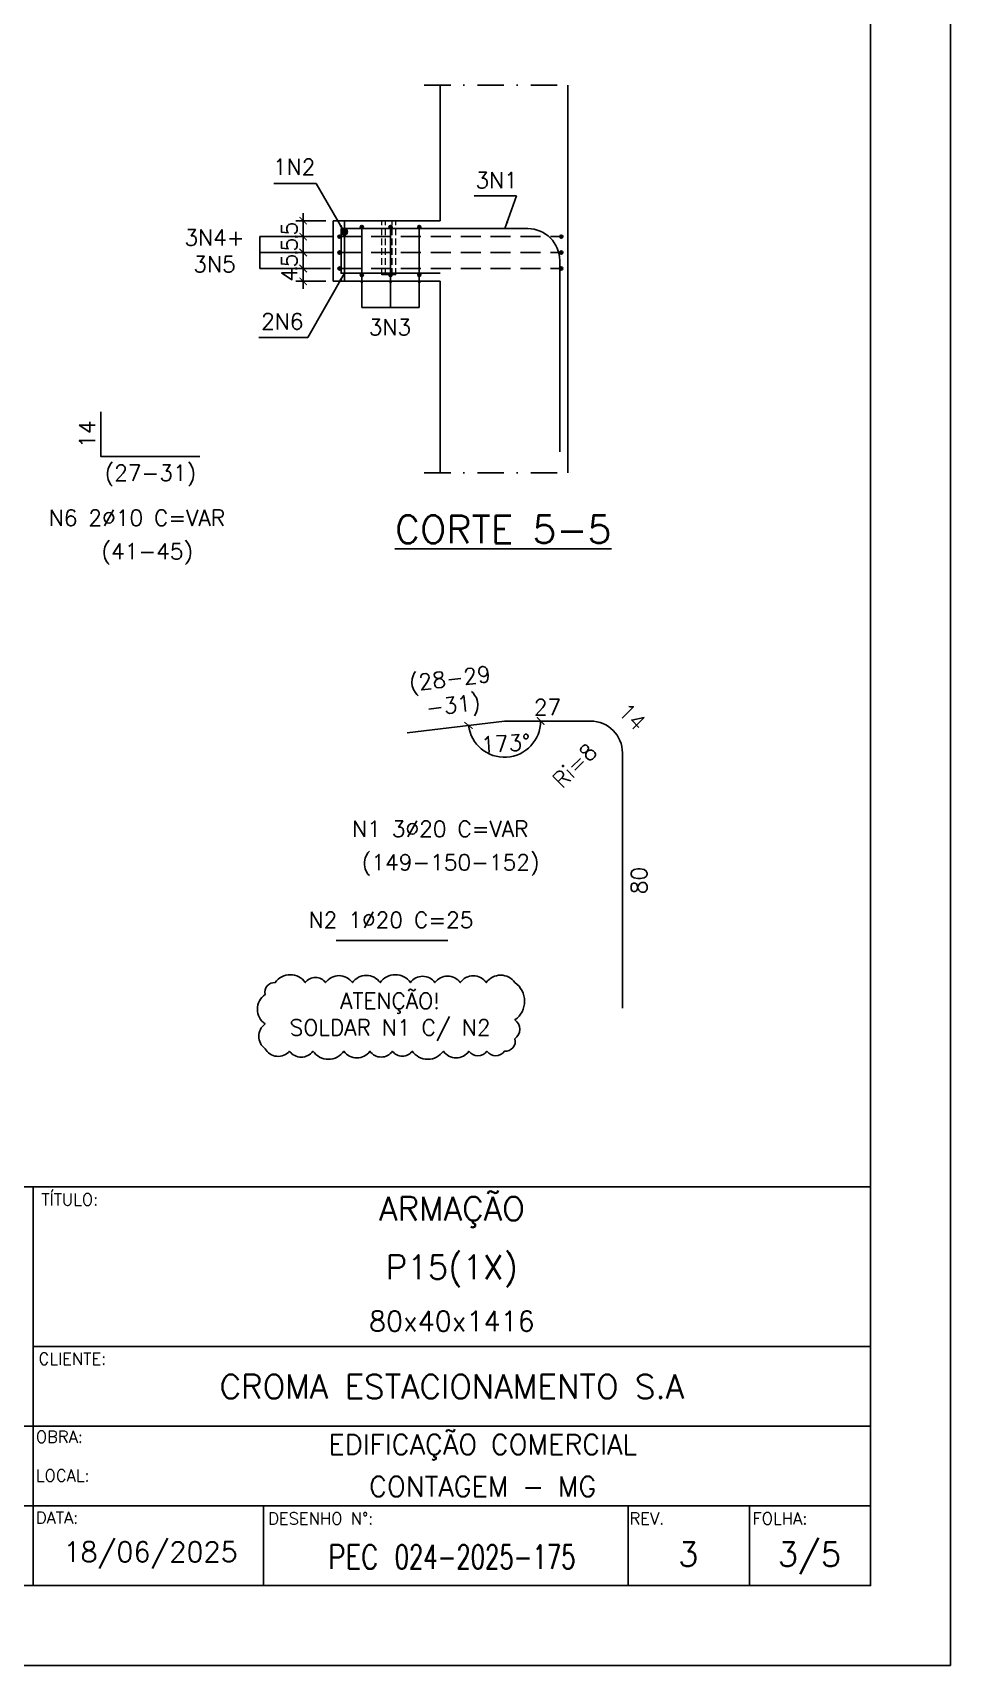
# Model space of a CAD drawing. Header units: centimetres. Extents: x 1658 to 19651, y 8082 to 11444.
# Drawn here: x 13533 to 14396, y 8294 to 9829 of the extents above; entities that cross this region are included whole.
import ezdxf
from ezdxf.enums import TextEntityAlignment as Align

# ---------------------------------------------------------------- set-up
doc = ezdxf.new("R2010")
doc.units = ezdxf.units.CM
doc.header["$LTSCALE"] = 50
doc.header["$MEASUREMENT"] = 0
doc.header["$PDMODE"] = 67
for name, pattern in [('DASHDOT', [1, 0.5, -0.25, 0, -0.25]), ('DASHED', [0.75, 0.5, -0.25]), ('HIDDEN', [0.375, 0.25, -0.125])]:
    doc.linetypes.add(name, pattern=pattern)
doc.layers.add('10 TRACEJADO', color=1, linetype='DASHED', lineweight=13)
for name, color, linetype in [('FORMATO-PRECON', 2, 'Continuous'), ('HACHURAS-PRECON', 1, 'Continuous'), ('LINHA CENTRO-PRECON', 1, 'DASHDOT'), ('LINHA-01-PRECON', 1, 'Continuous'), ('LINHA-02-PRECON', 2, 'Continuous'), ('LINHA-04-PRECON', 4, 'Continuous'), ('X1', 2, 'Continuous')]:
    doc.layers.add(name, color=color, linetype=linetype)
doc.styles.add('PRECON-ROMANS', font='romans.shx')
doc.styles.add('R60', font='ROMANS.shx', dxfattribs={"height": 2})
doc.styles.add('ROMANS', font='ROMANS.SHX', dxfattribs={"oblique": 15, "height": 3})
doc.styles.get("Standard").update_dxf_attribs({"font": 'romans.shx'})
doc.dimstyles.new('ESC50-50', dxfattribs={"dimscale": 50, "dimtxt": 0.2, "dimasz": 0.15, "dimexe": 0.15, "dimexo": 0.15, "dimgap": 0.08, "dimtad": 1, "dimdec": 1, "dimzin": 12, "dimdsep": 46, "dimtxsty": 'Standard', "dimblk": 'ARCHTICK', "dimcen": 0.09, "dimdle": 0.15, "dimclrd": 256, "dimclre": 256, "dimclrt": 2, "dimazin": 3, "dimtfac": 1, "dimtdec": 1, "dimtmove": 1, "dimatfit": 2, "dimfxl": 0.15, "dimtolj": 1, "dimtzin": 0, "dimarcsym": 0})
doc.dimstyles.new('ESC75-25', dxfattribs={"dimscale": 0, "dimtxt": 15, "dimasz": 7, "dimexe": 7, "dimexo": 7, "dimgap": 5.5, "dimtad": 1, "dimdec": 1, "dimlfac": 0.333333, "dimdsep": 46, "dimtxsty": 'Standard', "dimblk": 'ARCHTICK', "dimcen": 0.1, "dimdle": 7, "dimclrd": 256, "dimclre": 256, "dimclrt": 2, "dimadec": 0, "dimazin": 0, "dimtfac": 1, "dimtdec": 1, "dimtix": 1, "dimtmove": 2, "dimatfit": 3, "dimfxl": 1, "dimarcsym": 0})
doc.dimstyles.new('ESC75-75', dxfattribs={"dimscale": 0, "dimtxt": 15, "dimasz": 7, "dimexe": 7, "dimexo": 7, "dimgap": 5.5, "dimtad": 1, "dimdec": 1, "dimdsep": 46, "dimtxsty": 'Standard', "dimblk": 'ARCHTICK', "dimcen": 0.1, "dimdle": 7, "dimclrd": 256, "dimclre": 256, "dimclrt": 2, "dimadec": 0, "dimazin": 0, "dimtfac": 1, "dimtdec": 1, "dimtix": 1, "dimtmove": 2, "dimatfit": 3, "dimfxl": 1, "dimarcsym": 0})

# ---------------------------------------------------------------- blocks, each defined once
blk = doc.blocks.new('A$C2E607E54')
at = {"layer": 'FORMATO-PRECON'}
blk.add_lwpolyline([(0, 4200), (2970, 4200), (2970, 0), (0, 0)], close=True, dxfattribs=at)
at = {"layer": 'FORMATO-PRECON', "color": 6}
blk.add_lwpolyline([(100, 3950), (2870, 3950), (2870, 100), (100, 100)], close=True, dxfattribs=at)
blk = doc.blocks.new('CARIMBO')
at = {"layer": 'FORMATO-PRECON', "color": 6}
for p, q in [((-1050, 0), (-1050, 500)), ((-1050, 300), (0, 300)), ((-1750, 200), (0, 200)), ((-1750, 100), (0, 100)), ((-303.9, 0), (-303.9, 100)), ((-152, 0), (-152, 100))]:
    blk.add_line(p, q, dxfattribs=at)
blk.add_lwpolyline([(-1750, 500), (0, 500), (0, 0), (-1750, 0)], close=True, dxfattribs=at)
blk.add_lwpolyline([(-761.3, 0), (-761.3, 100)], dxfattribs=at)
at = {"layer": 'FORMATO-PRECON', "style": 'ROMANS'}
for s, p in [('TÍTULO:', (-1039.6, 476.7)), ('CLIENTE:', (-1043.1, 277)), ('OBRA:', (-1046.6, 179.1)), ('LOCAL:', (-1046.6, 130.5)), ('DATA:', (-1046.6, 77.7)), ('DESENHO N%%d:', (-755.3, 76.7)), ('REV.', (-302.3, 76.7)), ('FOLHA:', (-148, 76.7))]:
    blk.add_text(s, height=15, dxfattribs=at).set_placement(p)
at = {"layer": 'FORMATO-PRECON', "color": 4, "linetype": 'ByBlock', "style": 'R60', "width": 0.8}
blk.add_text('PEC', height=30, dxfattribs=at).set_placement((-679.9, 21))
at = {"layer": 'FORMATO-PRECON', "color": 5, "style": 'PRECON-ROMANS', "flags": 8}
for p in [(-524.8, 472.6), (-525, 423), (-525, 399.4), (-525, 376)]:
    blk.add_attdef('X', text='', height=30, dxfattribs=at).set_placement(p, align=Align.MIDDLE_CENTER)
at = {"layer": 'FORMATO-PRECON', "color": 3, "style": 'PRECON-ROMANS', "flags": 8}
for p in [(-525, 331.7), (-486.3, 177), (-486.3, 124.4)]:
    blk.add_attdef('X', text='', height=25, dxfattribs=at).set_placement(p, align=Align.MIDDLE_CENTER)
at = {"layer": 'FORMATO-PRECON', "color": 4, "style": 'PRECON-ROMANS', "flags": 8}
for p in [(-525, 249.6), (-483.3, 36), (-228.7, 39.4), (-76.7, 39.4)]:
    blk.add_attdef('X', text='', height=30, dxfattribs=at).set_placement(p, align=Align.MIDDLE_CENTER)
at = {"layer": 'FORMATO-PRECON', "color": 2, "style": 'PRECON-ROMANS', "flags": 8}
for height, p in [(20, (-1635.8, 142.3)), (20, (-1402.5, 142.3)), (20, (-1169.1, 142.3)), (20, (-1635.8, 42.3)), (30, (-902.7, 42.3))]:
    blk.add_attdef('X', text='', height=height, dxfattribs=at).set_placement(p, align=Align.MIDDLE_CENTER)
blk = doc.blocks.new('_ArchTick')
at = {"color": 0, "linetype": 'ByBlock', "const_width": 0.15}
blk.add_lwpolyline([(-0.5, -0.5), (0.5, 0.5)], dxfattribs=at)
blk = doc.blocks.new('*D319')
at = {"layer": 'Defpoints', "color": 0, "linetype": 'Continuous', "transparency": 16777216}
for p in [(13885.1, 9171), (13976.6, 9182), (13976.6, 9182)]:
    blk.add_point(p, dxfattribs=at)
at = {"layer": 'LINHA-01-PRECON', "color": 2, "linetype": 'Continuous', "transparency": 16777216, "insert": (13927.1, 9207.1), "char_height": 15, "attachment_point": 5, "rotation": 6.8742}
blk.add_mtext('(28-29\\P-31)', dxfattribs=at)
blk = doc.blocks.new('*D320')
at = {"layer": 'Defpoints', "color": 0, "linetype": 'Continuous', "transparency": 16777216}
for p in [(13976.6, 9182), (14057.6, 9182), (14057.6, 9182)]:
    blk.add_point(p, dxfattribs=at)
at = {"layer": 'LINHA-01-PRECON', "color": 2, "linetype": 'Continuous', "transparency": 16777216, "insert": (14017.1, 9195), "char_height": 15, "attachment_point": 5}
blk.add_mtext('27', dxfattribs=at)
blk = doc.blocks.new('*D321')
at = {"layer": 'Defpoints', "color": 0, "linetype": 'Continuous', "transparency": 16777216}
for p in [(14087.6, 9152), (14087.6, 8912), (14087.6, 8912)]:
    blk.add_point(p, dxfattribs=at)
at = {"layer": 'LINHA-01-PRECON', "color": 2, "linetype": 'Continuous', "transparency": 16777216, "insert": (14103.2, 9032), "char_height": 15, "attachment_point": 5, "rotation": 90}
blk.add_mtext('80', dxfattribs=at)
blk = doc.blocks.new('*D329')
at = {"layer": 'Defpoints', "color": 0, "transparency": 16777216}
for p in [(13815.5, 9652.6), (13787.3, 9637.6), (13821.5, 9637.6)]:
    blk.add_point(p, dxfattribs=at)
at = {"layer": 'LINHA-01-PRECON', "lineweight": -2, "transparency": 16777216}
for p, q in [((13787.3, 9652.6), (13787.3, 9659.6)), ((13808.5, 9652.6), (13780.3, 9652.6)), ((13787.3, 9652.6), (13787.3, 9637.6)), ((13814.5, 9637.6), (13780.3, 9637.6)), ((13787.3, 9637.6), (13787.3, 9630.6))]:
    blk.add_line(p, q, dxfattribs=at)
at = {"layer": 'LINHA-01-PRECON', "lineweight": -2, "transparency": 16777216, "xscale": 7, "yscale": 7, "zscale": 7}
for p, rotation in [((13787.3, 9652.6), 270), ((13787.3, 9637.6), 90)]:
    blk.add_blockref('_ArchTick', p, dxfattribs=dict(at, rotation=rotation))
at = {"layer": 'LINHA-01-PRECON', "color": 2, "transparency": 16777216, "insert": (13774.3, 9645.1), "char_height": 15, "attachment_point": 5, "rotation": 90}
blk.add_mtext('5', dxfattribs=at)
blk = doc.blocks.new('*D330')
at = {"layer": 'Defpoints', "color": 0, "transparency": 16777216}
for p in [(13821.5, 9637.6), (13787.3, 9622.6), (13821.5, 9622.6)]:
    blk.add_point(p, dxfattribs=at)
at = {"layer": 'LINHA-01-PRECON', "lineweight": -2, "transparency": 16777216}
for p, q in [((13787.3, 9637.6), (13787.3, 9644.6)), ((13814.5, 9637.6), (13780.3, 9637.6)), ((13787.3, 9637.6), (13787.3, 9622.6)), ((13814.5, 9622.6), (13780.3, 9622.6)), ((13787.3, 9622.6), (13787.3, 9615.6))]:
    blk.add_line(p, q, dxfattribs=at)
at = {"layer": 'LINHA-01-PRECON', "lineweight": -2, "transparency": 16777216, "xscale": 7, "yscale": 7, "zscale": 7}
for p, rotation in [((13787.3, 9637.6), 270), ((13787.3, 9622.6), 90)]:
    blk.add_blockref('_ArchTick', p, dxfattribs=dict(at, rotation=rotation))
at = {"layer": 'LINHA-01-PRECON', "color": 2, "transparency": 16777216, "insert": (13774.3, 9630.1), "char_height": 15, "attachment_point": 5, "rotation": 90}
blk.add_mtext('5', dxfattribs=at)
blk = doc.blocks.new('*D331')
at = {"layer": 'Defpoints', "color": 0, "transparency": 16777216}
for p in [(13821.5, 9622.6), (13787.3, 9607.6), (13820, 9607.6)]:
    blk.add_point(p, dxfattribs=at)
at = {"layer": 'LINHA-01-PRECON', "lineweight": -2, "transparency": 16777216}
for p, q in [((13787.3, 9622.6), (13787.3, 9629.6)), ((13814.5, 9622.6), (13780.3, 9622.6)), ((13787.3, 9622.6), (13787.3, 9607.6)), ((13813, 9607.6), (13780.3, 9607.6)), ((13787.3, 9607.6), (13787.3, 9600.6))]:
    blk.add_line(p, q, dxfattribs=at)
at = {"layer": 'LINHA-01-PRECON', "lineweight": -2, "transparency": 16777216, "xscale": 7, "yscale": 7, "zscale": 7}
for p, rotation in [((13787.3, 9622.6), 270), ((13787.3, 9607.6), 90)]:
    blk.add_blockref('_ArchTick', p, dxfattribs=dict(at, rotation=rotation))
at = {"layer": 'LINHA-01-PRECON', "color": 2, "transparency": 16777216, "insert": (13774.3, 9615.1), "char_height": 15, "attachment_point": 5, "rotation": 90}
blk.add_mtext('5', dxfattribs=at)
blk = doc.blocks.new('*D332')
at = {"layer": 'Defpoints', "color": 0, "transparency": 16777216}
for p in [(13820, 9607.6), (13787.3, 9595.6), (13815.5, 9595.6)]:
    blk.add_point(p, dxfattribs=at)
at = {"layer": 'LINHA-01-PRECON', "lineweight": -2, "transparency": 16777216}
for p, q in [((13787.3, 9607.6), (13787.3, 9614.6)), ((13813, 9607.6), (13780.3, 9607.6)), ((13787.3, 9607.6), (13787.3, 9595.6)), ((13808.5, 9595.6), (13780.3, 9595.6)), ((13787.3, 9595.6), (13787.3, 9588.6))]:
    blk.add_line(p, q, dxfattribs=at)
at = {"layer": 'LINHA-01-PRECON', "lineweight": -2, "transparency": 16777216, "xscale": 7, "yscale": 7, "zscale": 7}
for p, rotation in [((13787.3, 9607.6), 270), ((13787.3, 9595.6), 90)]:
    blk.add_blockref('_ArchTick', p, dxfattribs=dict(at, rotation=rotation))
at = {"layer": 'LINHA-01-PRECON', "color": 2, "transparency": 16777216, "insert": (13774.3, 9601.6), "char_height": 15, "attachment_point": 5, "rotation": 90}
blk.add_mtext('4', dxfattribs=at)
blk = doc.blocks.new('*D337')
at = {"layer": 'Defpoints', "color": 0, "linetype": 'Continuous', "transparency": 16777216}
for p in [(13597.2, 9472.8), (13597.2, 9430.8), (13597.2, 9430.8)]:
    blk.add_point(p, dxfattribs=at)
at = {"layer": 'LINHA-01-PRECON', "color": 2, "linetype": 'Continuous', "transparency": 16777216, "insert": (13584.2, 9451.8), "char_height": 15, "attachment_point": 5, "rotation": 90}
blk.add_mtext('14', dxfattribs=at)
blk = doc.blocks.new('*D338')
at = {"layer": 'Defpoints', "color": 0, "linetype": 'Continuous', "transparency": 16777216}
for p in [(13597.2, 9430.8), (13690.2, 9430.8), (13690.2, 9430.8)]:
    blk.add_point(p, dxfattribs=at)
at = {"layer": 'LINHA-01-PRECON', "color": 2, "linetype": 'Continuous', "transparency": 16777216, "insert": (13643.7, 9412.9), "char_height": 15, "attachment_point": 5}
blk.add_mtext('(27-31)', dxfattribs=at)
blk = doc.blocks.new('*D404')
at = {"layer": 'Defpoints', "color": 0, "transparency": 16777216}
for p in [(13885.1, 9171), (13976.6, 9182), (13976.6, 9182), (14057.6, 9182), (13961.9, 9151.2)]:
    blk.add_point(p, dxfattribs=at)
at = {"layer": 'LINHA-01-PRECON', "lineweight": -2, "transparency": 16777216}
blk.add_arc((13976.6, 9182), 34, 186.8742, 360, dxfattribs=at)
at = {"layer": 'LINHA-01-PRECON', "lineweight": -2, "transparency": 16777216, "xscale": 7, "yscale": 7, "zscale": 7}
for p, rotation in [((13942.8, 9177.9), 96.87416831366421), ((14010.6, 9182), 89.99999999999967)]:
    blk.add_blockref('_ArchTick', p, dxfattribs=dict(at, rotation=rotation))
at = {"layer": 'LINHA-01-PRECON', "color": 2, "transparency": 16777216, "insert": (13977.8, 9161), "char_height": 15, "attachment_point": 5, "rotation": 3.4371}
blk.add_mtext('173°', dxfattribs=at)

msp = doc.modelspace()

# ---------------------------------------------------------------- hatches: boundary and pattern name
at = {"layer": 'LINHA-01-PRECON', "linetype": 'Continuous'}
h = msp.add_hatch(color=256, dxfattribs=at)
h.dxf.hatch_style = 1
edge = h.paths.add_edge_path()
edge.add_arc((13825.99, 9642.1), 3, 0, 360)
h = msp.add_hatch(color=256, dxfattribs=at)
h.dxf.hatch_style = 1
edge = h.paths.add_edge_path()
edge.add_arc((13842.49, 9646.6), 1.5, 0, 360)
h = msp.add_hatch(color=256, dxfattribs=at)
h.dxf.hatch_style = 1
edge = h.paths.add_edge_path()
edge.add_arc((13869.49, 9646.6), 1.5, 0, 360)
h = msp.add_hatch(color=256, dxfattribs=at)
h.dxf.hatch_style = 1
edge = h.paths.add_edge_path()
edge.add_arc((13896.49, 9646.6), 1.5, 0, 360)
h = msp.add_hatch(color=256, dxfattribs=at)
h.dxf.hatch_style = 1
edge = h.paths.add_edge_path()
edge.add_arc((13821.49, 9637.6), 1.5, 0, 360)
h = msp.add_hatch(color=256, dxfattribs=at)
h.dxf.hatch_style = 1
edge = h.paths.add_edge_path()
edge.add_arc((14030.03, 9637.6), 1.5, 0, 360)
h = msp.add_hatch(color=256, dxfattribs=at)
h.dxf.hatch_style = 1
edge = h.paths.add_edge_path()
edge.add_arc((13821.49, 9622.6), 1.5, 0, 360)
h = msp.add_hatch(color=256, dxfattribs=at)
h.dxf.hatch_style = 1
edge = h.paths.add_edge_path()
edge.add_arc((14030.03, 9622.6), 1.5, 0, 360)
h = msp.add_hatch(color=256, dxfattribs=at)
h.dxf.hatch_style = 1
edge = h.paths.add_edge_path()
edge.add_arc((13821.49, 9607.6), 1.5, 0, 360)
h = msp.add_hatch(color=256, dxfattribs=at)
h.dxf.hatch_style = 1
edge = h.paths.add_edge_path()
edge.add_arc((13842.49, 9601.6), 1.5, 0, 360)
h = msp.add_hatch(color=256, dxfattribs=at)
h.dxf.hatch_style = 1
edge = h.paths.add_edge_path()
edge.add_arc((13869.49, 9601.6), 1.5, 0, 360)
h = msp.add_hatch(color=256, dxfattribs=at)
h.dxf.hatch_style = 1
edge = h.paths.add_edge_path()
edge.add_arc((13896.49, 9601.6), 1.5, 0, 360)
h = msp.add_hatch(color=256, dxfattribs=at)
h.dxf.hatch_style = 1
edge = h.paths.add_edge_path()
edge.add_arc((14030.03, 9607.6), 1.5, 0, 360)

# ---------------------------------------------------------------- linework, layer by layer
at = {"layer": '10 TRACEJADO', "linetype": 'HIDDEN', "ltscale": 0.5, "extrusion": (0, 1, 0)}
for p, q in [((13861.26, 9601.6), (13861.26, 9652.6)), ((13864.78, 9601.6), (13864.78, 9652.6)), ((13870.86, 9601.6), (13870.86, 9652.6)), ((13874.38, 9601.6), (13874.38, 9652.6)), ((13864.78, 9601.6), (13861.26, 9601.6)), ((13869.58, 9601.6), (13864.78, 9601.6)), ((13874.38, 9601.6), (13869.58, 9601.6))]:
    msp.add_line(p, q, dxfattribs=at)
at = {"layer": 'FORMATO-PRECON', "color": 6}
msp.add_lwpolyline([(14320.86, 8743.94), (12243.36, 8743.94), (12243.36, 8368.94), (14320.86, 8368.94)], close=True, dxfattribs=at)
at = {"layer": 'LINHA CENTRO-PRECON', "extrusion": (0, 1, 0)}
for p, q in [((13901.03, 9780.1), (14051.03, 9780.1)), ((13901.03, 9415.46), (14051.03, 9415.46))]:
    msp.add_line(p, q, dxfattribs=at)
at = {"layer": 'LINHA-01-PRECON', "linetype": 'Continuous'}
msp.add_lwpolyline([(13986.43, 8936.02, 0.5205671), (13959.49, 8936.02, 0.5205671), (13935.04, 8936.02, 0.5205671), (13911.18, 8936.02, 0.5205671), (13888.14, 8936.02, 0.5205671), (13859.78, 8936.02, 0.5205671), (13833.58, 8936.02, 0.5205671), (13808.43, 8936.02, 0.5205671), (13789.32, 8936.02, 0.5205671), (13761.03, 8936.02, 0.5205671), (13751.54, 8924.83, 0.5205671), (13751.54, 8897.16, 0.5205671), (13751.54, 8873.91, 0.5205671), (13774.59, 8871.54, 0.5205671), (13796.47, 8871.54, 0.5205671), (13825.55, 8871.54, 0.5205671), (13850.05, 8871.54, 0.5205671), (13871.32, 8871.54, 0.5205671), (13889.81, 8871.54, 0.5205671), (13919.15, 8871.54, 0.5205671), (13943.17, 8871.54, 0.5205671), (13960.16, 8871.54, 0.5205671), (13976.54, 8871.54, 0.5205671), (13986.43, 8883.28, 0.5205671), (13986.43, 8901.03, 0.5205671)], format="xyb", close=True, dxfattribs=at)
for centre, radius in [((13825.99, 9642.1), 3), ((13842.49, 9646.6), 1.5), ((13869.49, 9646.6), 1.5), ((13896.49, 9646.6), 1.5), ((13821.49, 9637.6), 1.5), ((14030.03, 9637.6), 1.5), ((13821.49, 9622.6), 1.5), ((14030.03, 9622.6), 1.5), ((13821.49, 9607.6), 1.5), ((13842.49, 9601.6), 1.5), ((13869.49, 9601.6), 1.5), ((13896.49, 9601.6), 1.5), ((14030.03, 9607.6), 1.5)]:
    msp.add_circle(centre, radius, dxfattribs=at)
at = {"layer": 'LINHA-02-PRECON', "extrusion": (0, 1, 0)}
for p, q in [((13916.03, 9652.6), (13916.03, 9780.1)), ((14036.03, 9415.46), (14036.03, 9780.1)), ((13815.49, 9652.6), (13826.06, 9652.6)), ((13815.49, 9595.6), (13815.49, 9652.6)), ((13826.06, 9595.6), (13826.06, 9652.6)), ((13826.06, 9652.6), (13916.03, 9652.6)), ((13815.49, 9595.6), (13826.06, 9595.6)), ((13826.06, 9595.6), (13916.03, 9595.6)), ((13916.03, 9415.46), (13916.03, 9595.6))]:
    msp.add_line(p, q, dxfattribs=at)
at = {"layer": 'LINHA-04-PRECON', "extrusion": (0, 1, 0)}
for p, q in [((13822.99, 9645.1), (13998.53, 9645.1)), ((13842.49, 9603.1), (13842.49, 9645.1)), ((13869.49, 9603.1), (13869.49, 9645.1)), ((13896.49, 9603.1), (13896.49, 9645.1))]:
    msp.add_line(p, q, dxfattribs=at)
at = {"layer": 'LINHA-04-PRECON', "linetype": 'HIDDEN', "ltscale": 1.5, "extrusion": (0, 1, 0)}
for p, q in [((13822.99, 9637.6), (14028.53, 9637.6)), ((13822.99, 9622.6), (14028.53, 9622.6)), ((13822.99, 9607.6), (14028.53, 9607.6))]:
    msp.add_line(p, q, dxfattribs=at)
at = {"layer": 'LINHA-04-PRECON'}
for p, q in [((14028.53, 9615.1), (14028.53, 9435.1)), ((13976.55, 9181.98), (13885.1, 9170.95)), ((13976.55, 9181.98), (14057.55, 9181.98)), ((14087.55, 9151.98), (14087.55, 8911.98)), ((13923.27, 8975.51), (13818.27, 8975.51))]:
    msp.add_line(p, q, dxfattribs=at)
for points in [[(13822.99, 9645.1), (13822.99, 9603.1), (13916.03, 9603.1)], [(13597.17, 9472.78), (13597.17, 9430.78), (13690.21, 9430.78)]]:
    msp.add_lwpolyline(points, dxfattribs=at)
for centre in [(13998.53, 9615.1), (14057.55, 9151.98)]:
    msp.add_arc(centre, 30, 0, 90, dxfattribs=at)

# ---------------------------------------------------------------- block references
at = {"layer": 'FORMATO-PRECON'}
ref = msp.add_blockref('CARIMBO', (14320.86, 8368.94), dxfattribs=dict(at, xscale=0.7499999918802306, yscale=0.7499999918802306, zscale=0.7499999918802306))
ref.add_attrib('X', 'ARMAÇÃO', dxfattribs={"color": 5, "height": 22.5, "style": 'PRECON-ROMANS', "flags": 8}).set_placement((13927.23, 8723.42), align=Align.MIDDLE_CENTER)
ref.add_attrib('X', 'P15(1X)', dxfattribs={"color": 5, "height": 22.5, "style": 'PRECON-ROMANS', "flags": 8}).set_placement((13927.12, 8668.47), align=Align.MIDDLE_CENTER)
ref.add_attrib('X', '80x40x1416', dxfattribs={"color": 3, "height": 18.75, "style": 'PRECON-ROMANS', "flags": 8}).set_placement((13927.12, 8617.7), align=Align.MIDDLE_CENTER)
ref.add_attrib('X', 'CROMA ESTACIONAMENTO S.A', dxfattribs={"color": 4, "height": 22.5, "style": 'PRECON-ROMANS', "flags": 8}).set_placement((13927.12, 8556.14), align=Align.MIDDLE_CENTER)
ref.add_attrib('X', 'EDIFICAÇÃO COMERCIAL', dxfattribs={"color": 3, "height": 18.75, "style": 'PRECON-ROMANS', "flags": 8}).set_placement((13956.11, 8501.67), align=Align.MIDDLE_CENTER)
ref.add_attrib('X', 'CONTAGEM - MG', dxfattribs={"color": 3, "height": 18.75, "style": 'PRECON-ROMANS', "flags": 8}).set_placement((13956.11, 8462.26), align=Align.MIDDLE_CENTER)
ref.add_attrib('X', '18/06/2025', dxfattribs={"color": 2, "height": 18.75, "style": 'PRECON-ROMANS'}).set_placement((13643.8, 8400.7), align=Align.MIDDLE_CENTER)
ref.add_attrib('X', '024-2025-175', dxfattribs={"color": 4, "height": 22.5, "style": 'PRECON-ROMANS', "width": 0.7}).set_placement((13958.36, 8395.93), align=Align.MIDDLE_CENTER)
ref.add_attrib('X', '3', dxfattribs={"color": 4, "height": 22.5, "style": 'PRECON-ROMANS'}).set_placement((14149.36, 8398.48), align=Align.MIDDLE_CENTER)
ref.add_attrib('X', '3/5', dxfattribs={"color": 4, "height": 22.5, "style": 'PRECON-ROMANS'}).set_placement((14263.33, 8398.48), align=Align.MIDDLE_CENTER)
at = {"layer": 'HACHURAS-PRECON', "xscale": 0.7499999999999996, "yscale": 0.7499999999999996, "zscale": 0.7499999999999996}
msp.add_blockref('A$C2E607E54', (12168.36, 8293.94), dxfattribs=at)

# ---------------------------------------------------------------- texts
at = {"layer": 'LINHA-01-PRECON', "color": 2, "linetype": 'Continuous', "char_height": 15, "attachment_point": 5}
for s, insert in [('1N2', (13778.8, 9703.17)), ('3N1', (13969.19, 9690.71)), ('3N4+\\P3N5', (13703.98, 9624.16)), ('2N6', (13767.69, 9557.86)), ('3N3', (13868.87, 9552.44)), ('(41-45)', (13640.76, 9339.16)), ('(149-150-152)', (13926.03, 9046.65)), ('{\\C4;ATENÇÃO!\\P}SOLDAR N1 C/ N2', (13869.06, 8903.8))]:
    msp.add_mtext(s, dxfattribs=dict(at, insert=insert))
at = {"layer": 'LINHA-01-PRECON', "color": 4, "insert": (13975.4, 9362.32), "char_height": 26.25, "attachment_point": 5}
msp.add_mtext('{\\LCORTE 5-5}', dxfattribs=at)
at = {"layer": 'LINHA-01-PRECON', "color": 2, "linetype": 'Continuous', "char_height": 15, "attachment_point": 5}
for s, insert, rotation in [('14', (14096.66, 9186.06), 315), ('Ri=8', (14042.56, 9140.02), 45)]:
    msp.add_mtext(s, dxfattribs=dict(at, insert=insert, rotation=rotation))
at = {"layer": 'X1', "style": 'PRECON-ROMANS'}
for s, p in [('N6 2%%C10 C=VAR', (13548.06, 9365.6)), ('N1 3%%C20 C=VAR', (13833.33, 9073.09)), ('N2 1%%C20 C=25', (13792.48, 8987.47))]:
    msp.add_text(s, height=15, dxfattribs=at).set_placement(p)

# ---------------------------------------------------------------- dimensions: what is measured, and where the dimension line sits
at = {"layer": 'LINHA-01-PRECON'}
for base, p1, p2, picture, middle in [((13787.29, 9637.6), (13815.49, 9652.6), (13821.49, 9637.6), '*D329', (13774.29, 9645.1)), ((13787.29, 9622.6), (13821.49, 9637.6), (13821.49, 9622.6), '*D330', (13774.29, 9630.1)), ((13787.29, 9607.6), (13821.49, 9622.6), (13819.99, 9607.6), '*D331', (13774.29, 9615.1)), ((13787.29, 9595.6), (13819.99, 9607.6), (13815.49, 9595.6), '*D332', (13774.29, 9601.6))]:
    dim = msp.add_linear_dim(base=base, p1=p1, p2=p2, angle=90, dimstyle='ESC75-25', override={"dimscale": 1}, dxfattribs=at)
    dim.commit()
    dim.dimension.update_dxf_attribs({"geometry": picture, "text_midpoint": middle})
at = {"layer": 'LINHA-01-PRECON', "linetype": 'Continuous'}
dim = msp.add_linear_dim(base=(13597.17, 9430.78), p1=(13597.17, 9472.78), p2=(13597.17, 9430.78), angle=90, dimstyle='ESC75-25', override={"dimscale": 1, "dimse1": 1, "dimse2": 1, "dimsd1": 1, "dimsd2": 1}, dxfattribs=at)
dim.commit()
dim.dimension.update_dxf_attribs({"geometry": '*D337', "text_midpoint": (13584.17, 9451.78)})
dim = msp.add_linear_dim(base=(13690.21, 9430.78), p1=(13597.17, 9430.78), p2=(13690.21, 9430.78), text='(27-<>)', dimstyle='ESC75-25', override={"dimscale": 1, "dimse1": 1, "dimse2": 1, "dimsd1": 1, "dimsd2": 1}, dxfattribs=at)
dim.commit()
dim.dimension.update_dxf_attribs({"geometry": '*D338', "text_midpoint": (13643.69, 9412.88), "dimtype": 160})
dim = msp.add_aligned_dim(p1=(13885.1, 9170.95), p2=(13976.55, 9181.98), distance=0, text='(28-29\\P-31)', dimstyle='ESC75-25', override={"dimscale": 1, "dimse1": 1, "dimse2": 1, "dimsd1": 1, "dimsd2": 1}, dxfattribs=at)
dim.commit()
dim.dimension.update_dxf_attribs({"geometry": '*D319', "text_midpoint": (13927.13, 9207.1)})
dim = msp.add_aligned_dim(p1=(13976.55, 9181.98), p2=(14057.55, 9181.98), distance=0, dimstyle='ESC75-25', override={"dimscale": 1, "dimse1": 1, "dimse2": 1, "dimsd1": 1, "dimsd2": 1}, dxfattribs=at)
dim.commit()
dim.dimension.update_dxf_attribs({"geometry": '*D320', "text_midpoint": (14017.05, 9194.98)})
at = {"layer": 'LINHA-01-PRECON'}
dim = msp.add_angular_dim_2l(base=(13961.95, 9151.24), line1=((13976.55, 9181.98), (14057.55, 9181.98)), line2=((13976.55, 9181.98), (13885.1, 9170.95)), dimstyle='ESC75-25', override={"dimscale": 1}, dxfattribs=at)
dim.commit()
dim.dimension.update_dxf_attribs({"geometry": '*D404', "text_midpoint": (13977.82, 9160.99)})
at = {"layer": 'LINHA-01-PRECON', "linetype": 'Continuous'}
dim = msp.add_linear_dim(base=(14087.55, 8911.98), p1=(14087.55, 9151.98), p2=(14087.55, 8911.98), angle=270, dimstyle='ESC75-25', override={"dimscale": 1, "dimse1": 1, "dimse2": 1, "dimsd1": 1, "dimsd2": 1}, dxfattribs=at)
dim.commit()
dim.dimension.update_dxf_attribs({"geometry": '*D321', "text_midpoint": (14103.16, 9031.98), "dimtype": 161})

# ---------------------------------------------------------------- leaders
for points in [[(13825.99, 9642.1), (13799.48, 9687.68), (13759.76, 9687.68)], [(13976.93, 9645.1), (13987.96, 9676.01), (13948.24, 9676.01)]]:
    msp.add_leader(points, dimstyle='ESC75-75', override={"dimscale": 1, "dimtad": 0}, dxfattribs=at)
at = {"layer": 'LINHA-01-PRECON'}
for points in [[(13787.29, 9637.6), (13746.62, 9637.6), (13746.62, 9607.6)], [(13787.29, 9622.6), (13746.62, 9622.6)], [(13826.06, 9603.1), (13791.85, 9542.87), (13745.71, 9542.87)], [(13787.29, 9607.6), (13746.62, 9607.6)], [(13842.49, 9601.6), (13842.49, 9570.85), (13896.49, 9570.85)], [(13869.49, 9601.6), (13869.49, 9570.85)], [(13896.49, 9601.6), (13896.49, 9570.85)]]:
    msp.add_leader(points, dimstyle='ESC50-50', override={"dimgap": 0.08, "dimtad": 1}, dxfattribs=at)

doc.saveas('drawing.dxf')
